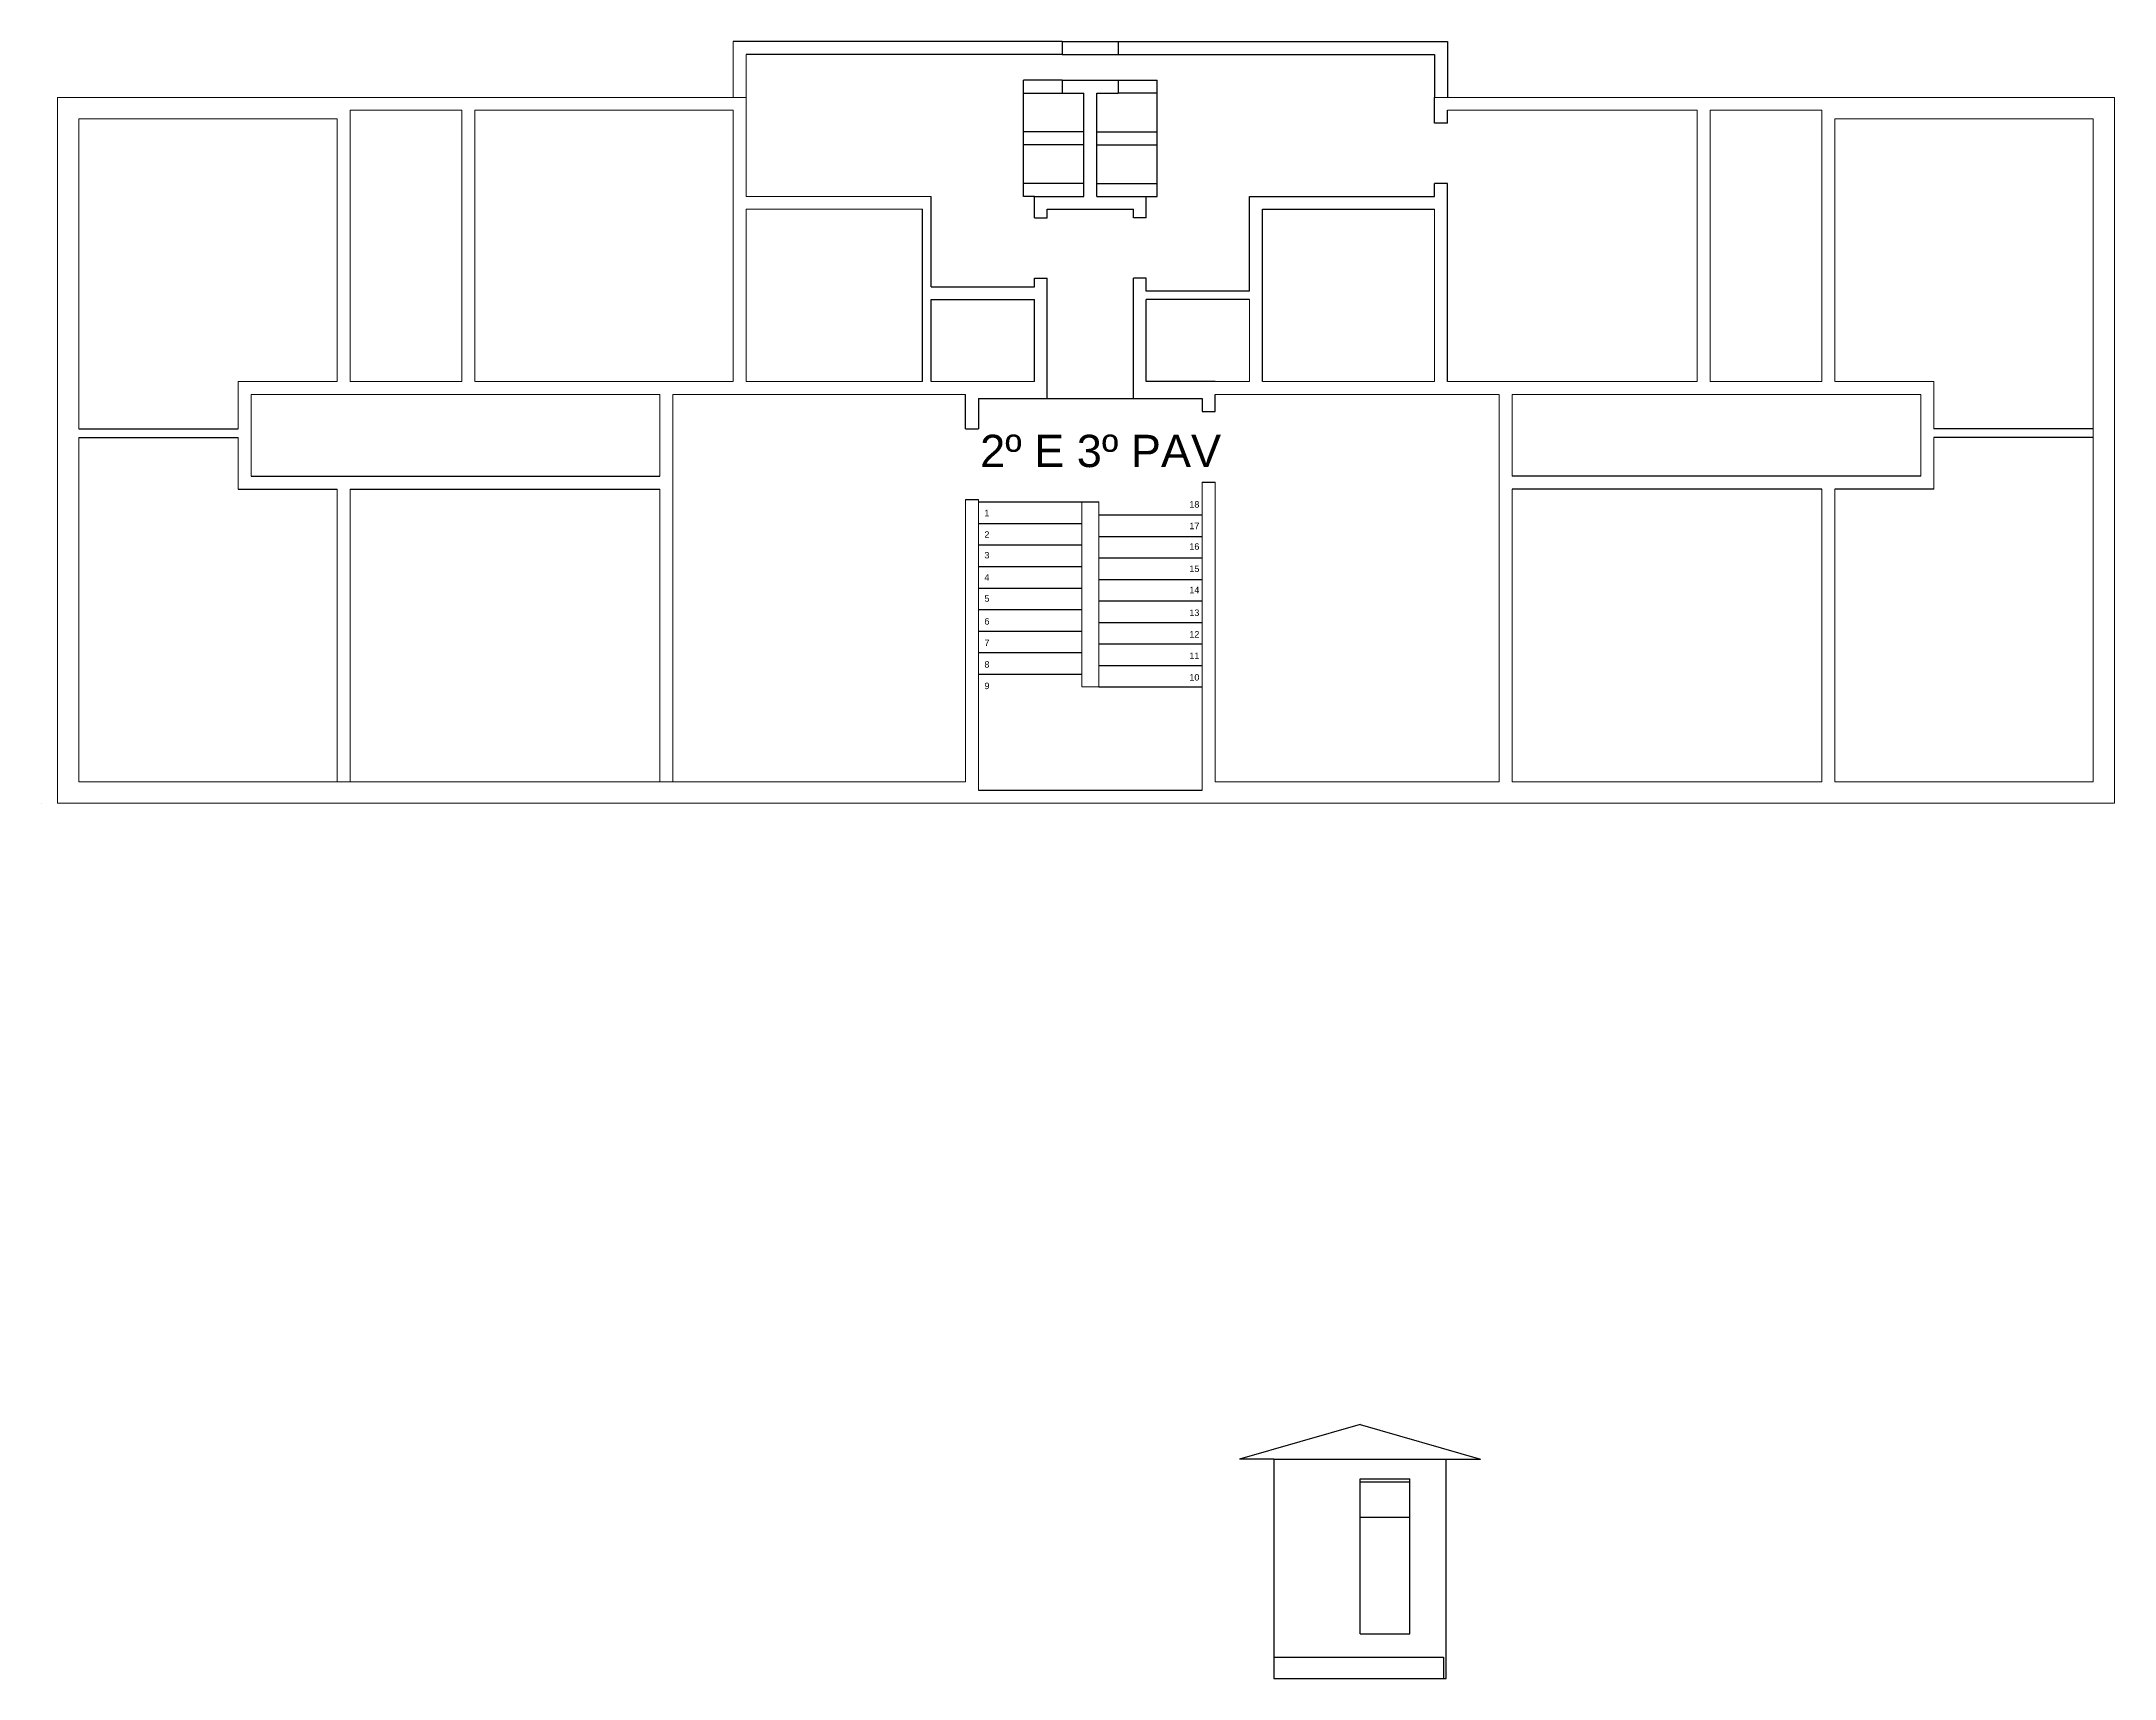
# Model space of a CAD drawing. Extents: x 0 to 11638, y -6007 to 0.
# Drawn here: x 10070.64 to 10094.72, y -3508.26 to -3489.24 of the extents above; entities that cross this region are included whole.
import ezdxf

# ---------------------------------------------------------------- set-up
doc = ezdxf.new("R2010")
doc.units = 0
doc.layers.get('0').update_dxf_attribs({"linetype": 'CONTINUOUS'})
for name, color, linetype, lineweight in [('ARQ - Alvenaria Alta', 251, 'CONTINUOUS', 13), ('ARQ - Alvenaria Média-Baixa', 252, 'CONTINUOUS', 20), ('ARQ - Escadas', 1, 'CONTINUOUS', 9), ('ARQ - Textos', 4, 'CONTINUOUS', 5)]:
    doc.layers.add(name, color=color, linetype=linetype, lineweight=lineweight)
doc.styles.get("Standard").update_dxf_attribs({"font": 'arial.ttf', "height": 0.15})

msp = doc.modelspace()

# ---------------------------------------------------------------- linework, layer by layer
at = {"lineweight": -2}
msp.add_line((10070.639, -3498.091), (10070.639, -3498.091), dxfattribs=at)
at = {"layer": 'ARQ - Alvenaria Alta', "lineweight": -2}
for p, q in [((10082.499, -3489.241), (10083.149, -3489.241)), ((10082.499, -3489.241), (10082.499, -3489.391)), ((10082.499, -3489.391), (10083.149, -3489.391)), ((10083.149, -3489.241), (10083.149, -3489.391)), ((10082.499, -3489.691), (10082.499, -3489.841)), ((10082.499, -3489.691), (10083.149, -3489.691)), ((10082.499, -3489.841), (10082.749, -3489.841)), ((10082.749, -3491.041), (10082.749, -3489.841)), ((10082.899, -3491.041), (10082.899, -3489.841)), ((10082.899, -3489.841), (10083.149, -3489.841)), ((10083.149, -3489.691), (10083.149, -3489.841)), ((10086.824, -3490.191), (10086.824, -3489.891)), ((10086.974, -3490.191), (10086.974, -3490.041)), ((10086.974, -3490.191), (10086.824, -3490.191)), ((10080.974, -3492.091), (10080.974, -3491.041)), ((10082.174, -3491.041), (10082.324, -3491.041)), ((10082.174, -3491.291), (10082.174, -3491.041)), ((10082.324, -3491.041), (10082.749, -3491.041)), ((10082.899, -3491.041), (10083.474, -3491.041)), ((10083.474, -3491.291), (10083.474, -3491.041)), ((10084.674, -3492.141), (10084.674, -3491.041)), ((10084.674, -3491.041), (10086.824, -3491.041)), ((10086.824, -3491.041), (10086.824, -3490.891)), ((10086.974, -3490.891), (10086.824, -3490.891)), ((10086.974, -3493.191), (10086.974, -3490.891)), ((10080.874, -3493.191), (10080.874, -3491.191)), ((10082.174, -3491.291), (10082.324, -3491.291)), ((10082.324, -3491.191), (10083.324, -3491.191)), ((10082.324, -3491.291), (10082.324, -3491.191)), ((10083.324, -3491.291), (10083.324, -3491.191)), ((10083.474, -3491.291), (10083.324, -3491.291)), ((10084.824, -3493.191), (10084.824, -3491.191)), ((10084.824, -3491.191), (10086.824, -3491.191)), ((10082.174, -3491.991), (10082.324, -3491.991)), ((10082.174, -3492.091), (10082.174, -3491.991)), ((10082.324, -3493.391), (10082.324, -3491.991)), ((10083.474, -3491.991), (10083.324, -3491.991)), ((10083.324, -3493.391), (10083.324, -3491.991)), ((10083.474, -3492.141), (10083.474, -3491.991)), ((10080.974, -3492.091), (10082.174, -3492.091)), ((10080.974, -3492.241), (10082.174, -3492.241)), ((10080.974, -3493.191), (10080.974, -3492.241)), ((10082.174, -3493.191), (10082.174, -3492.241)), ((10084.674, -3492.141), (10083.474, -3492.141)), ((10084.674, -3492.241), (10083.474, -3492.241)), ((10083.474, -3493.191), (10083.474, -3492.241)), ((10084.274, -3493.191), (10083.474, -3493.191)), ((10081.374, -3493.741), (10081.374, -3493.341)), ((10081.524, -3493.391), (10081.524, -3493.741)), ((10081.524, -3493.391), (10082.324, -3493.391)), ((10082.324, -3493.391), (10083.324, -3493.391)), ((10083.324, -3493.391), (10084.124, -3493.391)), ((10084.124, -3493.391), (10084.124, -3493.541)), ((10084.274, -3493.541), (10084.274, -3493.341)), ((10071.074, -3493.741), (10072.924, -3493.741)), ((10081.374, -3493.741), (10081.524, -3493.741)), ((10084.124, -3493.541), (10084.274, -3493.541)), ((10094.474, -3493.741), (10092.624, -3493.741)), ((10071.074, -3493.841), (10072.924, -3493.841)), ((10094.474, -3493.841), (10092.624, -3493.841)), ((10072.924, -3494.441), (10074.074, -3494.441)), ((10073.074, -3494.291), (10077.824, -3494.291)), ((10074.224, -3494.441), (10077.824, -3494.441)), ((10084.124, -3494.361), (10084.274, -3494.361)), ((10092.474, -3494.291), (10087.724, -3494.291)), ((10091.324, -3494.441), (10087.724, -3494.441)), ((10092.624, -3494.441), (10091.474, -3494.441)), ((10081.374, -3494.561), (10081.524, -3494.561)), ((10081.524, -3497.941), (10084.124, -3497.941)), ((10085.958, -3505.311), (10084.558, -3505.711)), ((10085.958, -3505.311), (10087.358, -3505.711)), ((10084.958, -3505.711), (10084.558, -3505.711)), ((10084.958, -3505.711), (10084.958, -3508.261)), ((10084.958, -3505.711), (10086.958, -3505.711)), ((10086.958, -3508.261), (10086.958, -3505.711)), ((10086.958, -3505.711), (10087.358, -3505.711)), ((10085.958, -3507.741), (10085.958, -3505.941)), ((10085.958, -3505.941), (10086.538, -3505.941)), ((10086.538, -3505.981), (10085.958, -3505.981)), ((10086.538, -3507.741), (10086.538, -3505.941)), ((10086.538, -3506.391), (10085.958, -3506.391)), ((10085.958, -3507.741), (10086.538, -3507.741)), ((10084.958, -3508.011), (10086.928, -3508.011)), ((10086.928, -3508.011), (10086.928, -3508.261)), ((10084.958, -3508.261), (10086.958, -3508.261))]:
    msp.add_line(p, q, dxfattribs=at)
at = {"layer": 'ARQ - Alvenaria Alta', "ltscale": 0.01, "transparency": 33554684}
for p, q in [((10078.824, -3489.891), (10070.824, -3489.891)), ((10070.824, -3498.091), (10070.824, -3489.891)), ((10078.824, -3491.041), (10078.824, -3489.891)), ((10094.724, -3489.891), (10086.824, -3489.891)), ((10094.724, -3489.891), (10094.724, -3498.091)), ((10074.074, -3490.141), (10071.074, -3490.141)), ((10071.074, -3493.741), (10071.074, -3490.141)), ((10074.074, -3493.191), (10074.074, -3490.141)), ((10075.524, -3490.041), (10074.224, -3490.041)), ((10074.224, -3493.191), (10074.224, -3490.041)), ((10075.524, -3493.191), (10075.524, -3490.041)), ((10078.674, -3490.041), (10075.674, -3490.041)), ((10075.674, -3493.191), (10075.674, -3490.041)), ((10078.674, -3493.191), (10078.674, -3490.041)), ((10089.874, -3490.041), (10086.974, -3490.041)), ((10089.874, -3493.191), (10089.874, -3490.041)), ((10091.324, -3490.041), (10090.024, -3490.041)), ((10090.024, -3493.191), (10090.024, -3490.041)), ((10091.324, -3493.191), (10091.324, -3490.041)), ((10094.474, -3490.141), (10091.474, -3490.141)), ((10091.474, -3493.191), (10091.474, -3490.141)), ((10094.474, -3490.141), (10094.474, -3497.841)), ((10080.974, -3491.041), (10078.824, -3491.041)), ((10078.824, -3493.191), (10078.824, -3491.191)), ((10080.874, -3491.191), (10078.824, -3491.191)), ((10086.824, -3493.191), (10086.824, -3491.191)), ((10084.674, -3493.191), (10084.674, -3492.241)), ((10074.074, -3493.191), (10072.924, -3493.191)), ((10075.524, -3493.191), (10074.224, -3493.191)), ((10078.674, -3493.191), (10075.674, -3493.191)), ((10080.874, -3493.191), (10078.824, -3493.191)), ((10082.174, -3493.191), (10080.974, -3493.191)), ((10084.274, -3493.191), (10084.674, -3493.191)), ((10084.824, -3493.191), (10086.824, -3493.191)), ((10086.974, -3493.191), (10089.874, -3493.191)), ((10090.024, -3493.191), (10091.324, -3493.191)), ((10091.474, -3493.191), (10092.624, -3493.191)), ((10077.824, -3493.341), (10073.074, -3493.341)), ((10081.374, -3493.341), (10077.974, -3493.341)), ((10084.274, -3493.341), (10087.574, -3493.341)), ((10087.724, -3493.341), (10092.474, -3493.341)), ((10071.074, -3497.841), (10071.074, -3493.841)), ((10081.374, -3497.841), (10071.074, -3497.841)), ((10087.574, -3497.841), (10084.274, -3497.841)), ((10091.324, -3497.841), (10087.724, -3497.841)), ((10094.474, -3497.841), (10091.474, -3497.841)), ((10094.724, -3498.091), (10070.824, -3498.091))]:
    msp.add_line(p, q, dxfattribs=at)
at = {"layer": 'ARQ - Alvenaria Alta'}
for p, q in [((10072.924, -3493.741), (10072.924, -3493.191)), ((10092.624, -3493.741), (10092.624, -3493.191)), ((10073.074, -3494.291), (10073.074, -3493.341)), ((10077.824, -3494.291), (10077.824, -3493.341)), ((10077.974, -3497.841), (10077.974, -3493.341)), ((10087.574, -3497.841), (10087.574, -3493.341)), ((10087.724, -3494.291), (10087.724, -3493.341)), ((10092.474, -3494.291), (10092.474, -3493.341)), ((10072.924, -3494.441), (10072.924, -3493.841)), ((10092.624, -3494.441), (10092.624, -3493.841)), ((10074.074, -3497.841), (10074.074, -3494.441)), ((10074.224, -3497.841), (10074.224, -3494.441)), ((10077.824, -3497.841), (10077.824, -3494.441)), ((10084.124, -3497.941), (10084.124, -3494.361)), ((10084.274, -3497.841), (10084.274, -3494.361)), ((10087.724, -3497.841), (10087.724, -3494.441)), ((10091.324, -3497.841), (10091.324, -3494.441)), ((10091.474, -3497.841), (10091.474, -3494.441)), ((10081.374, -3497.841), (10081.374, -3494.561)), ((10081.524, -3497.941), (10081.524, -3494.561))]:
    msp.add_line(p, q, dxfattribs=at)
at = {"layer": 'ARQ - Alvenaria Média-Baixa', "ltscale": 0.01, "transparency": 33554684}
for p, q in [((10078.674, -3489.891), (10078.674, -3489.241)), ((10078.824, -3489.891), (10078.824, -3489.391))]:
    msp.add_line(p, q, dxfattribs=at)
at = {"layer": 'ARQ - Alvenaria Média-Baixa', "lineweight": -2}
for p, q in [((10082.499, -3489.241), (10078.674, -3489.241)), ((10082.499, -3489.391), (10078.824, -3489.391)), ((10083.149, -3489.241), (10086.974, -3489.241)), ((10083.149, -3489.391), (10086.824, -3489.391)), ((10086.824, -3489.391), (10086.824, -3489.891)), ((10086.974, -3489.241), (10086.974, -3489.891)), ((10082.049, -3491.041), (10082.049, -3489.691)), ((10082.499, -3489.691), (10082.049, -3489.691)), ((10082.049, -3489.841), (10082.499, -3489.841)), ((10083.149, -3489.691), (10083.599, -3489.691)), ((10083.599, -3489.841), (10083.149, -3489.841)), ((10083.599, -3491.041), (10083.599, -3489.691)), ((10082.749, -3490.291), (10082.049, -3490.291)), ((10082.899, -3490.291), (10083.599, -3490.291)), ((10082.749, -3490.441), (10082.049, -3490.441)), ((10082.899, -3490.441), (10083.599, -3490.441)), ((10082.749, -3490.891), (10082.049, -3490.891)), ((10082.174, -3491.041), (10082.049, -3491.041)), ((10082.899, -3490.891), (10083.599, -3490.891)), ((10083.474, -3491.041), (10083.599, -3491.041)), ((10082.724, -3494.591), (10082.924, -3494.591))]:
    msp.add_line(p, q, dxfattribs=at)
at = {"layer": 'ARQ - Alvenaria Média-Baixa'}
for p, q in [((10082.724, -3496.741), (10082.724, -3494.591)), ((10082.924, -3496.741), (10082.924, -3494.591)), ((10082.924, -3496.741), (10082.724, -3496.741))]:
    msp.add_line(p, q, dxfattribs=at)
at = {"layer": 'ARQ - Escadas', "lineweight": -2}
for p, q in [((10081.524, -3494.591), (10082.724, -3494.591)), ((10081.524, -3494.841), (10082.724, -3494.841)), ((10082.924, -3494.741), (10084.124, -3494.741)), ((10081.524, -3495.091), (10082.724, -3495.091)), ((10082.924, -3494.991), (10084.124, -3494.991)), ((10081.524, -3495.341), (10082.724, -3495.341)), ((10082.924, -3495.241), (10084.124, -3495.241)), ((10081.524, -3495.591), (10082.724, -3495.591)), ((10082.924, -3495.491), (10084.124, -3495.491)), ((10081.524, -3495.841), (10082.724, -3495.841)), ((10082.924, -3495.741), (10084.124, -3495.741)), ((10081.524, -3496.091), (10082.724, -3496.091)), ((10082.924, -3495.991), (10084.124, -3495.991)), ((10081.524, -3496.341), (10082.724, -3496.341)), ((10082.924, -3496.241), (10084.124, -3496.241)), ((10081.524, -3496.591), (10082.724, -3496.591)), ((10082.924, -3496.491), (10084.124, -3496.491)), ((10082.924, -3496.741), (10084.124, -3496.741))]:
    msp.add_line(p, q, dxfattribs=at)

# ---------------------------------------------------------------- texts
at = {"layer": 'ARQ - Escadas', "char_height": 0.075, "attachment_point": 5}
for s, insert in [('1', (10081.623, -3494.72)), ('18', (10084.033, -3494.62)), ('2', (10081.623, -3494.97)), ('17', (10084.033, -3494.87)), ('3', (10081.623, -3495.21)), ('16', (10084.033, -3495.11)), ('4', (10081.623, -3495.468)), ('15', (10084.033, -3495.368)), ('5', (10081.623, -3495.714)), ('14', (10084.033, -3495.614)), ('12', (10084.033, -3496.129)), ('7', (10081.623, -3496.229)), ('11', (10084.033, -3496.379)), ('8', (10081.623, -3496.479)), ('10', (10084.033, -3496.629)), ('9', (10081.623, -3496.729))]:
    msp.add_mtext(s, dxfattribs=dict(at, insert=insert))
at = {"layer": 'ARQ - Escadas', "char_height": 0.075, "width": 0.04973, "attachment_point": 5}
for s, insert in [('13', (10084.033, -3495.879)), ('6', (10081.623, -3495.979))]:
    msp.add_mtext(s, dxfattribs=dict(at, insert=insert))
at = {"layer": 'ARQ - Textos', "linetype": 'Continuous', "insert": (10081.544, -3493.811), "char_height": 0.375, "attachment_point": 1}
msp.add_mtext_dynamic_manual_height_columns('2º E 3º PAV', width=20.35412, gutter_width=5.023, heights=[0], dxfattribs=at)

doc.saveas('drawing.dxf')
